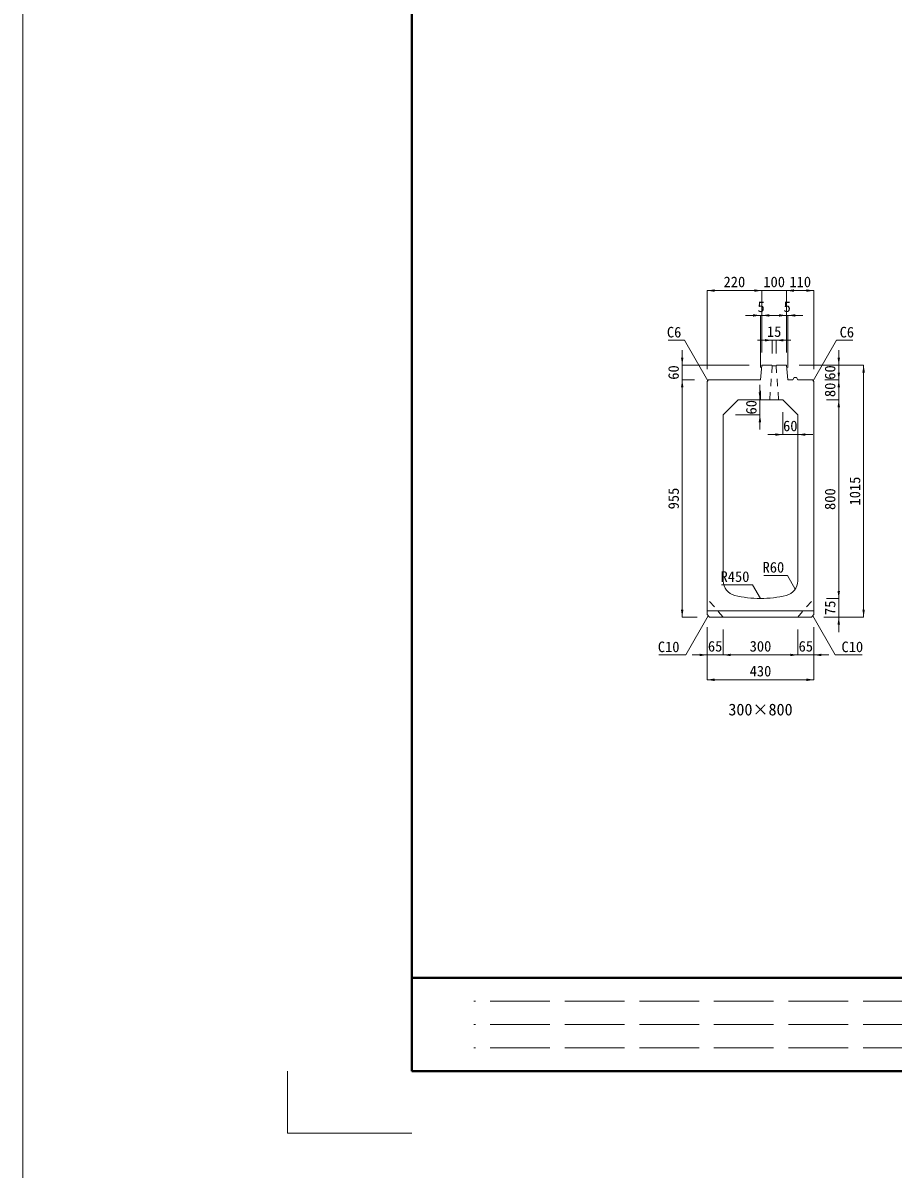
# Model space of a CAD drawing. Units: millimetres at full size, sheet at 1:40. Extents: x -1934 to 44546, y -100881 to -70395.
# Drawn here: x -1934 to 1568, y -80776 to -76160 of the extents above; entities that cross this region are included whole.
import ezdxf
from ezdxf.enums import TextEntityAlignment as Align

# ---------------------------------------------------------------- set-up
doc = ezdxf.new("R2010")
doc.units = ezdxf.units.MM
doc.header["$LTSCALE"] = 40
for name, pattern in [('CHAIN_DOUBLE_DASH', [23.5, 12, -1.5, 3.5, -1.5, 3.5, -1.5]), ('DASHED', [7.5, 6, -1.5]), ('USER1', [1.35, 0.75, -0.6]), ('USER2', [1.35, 0.75, -0.6])]:
    doc.linetypes.add(name, pattern=pattern)
for name, color, linetype, lineweight in [('0_2', 7, 'Continuous', 13), ('Defpoints_3', 7, 'Continuous', 13), ('図枠', 7, 'Continuous', 5), ('寸法線', 7, 'Continuous', 9), ('引出線', 4, 'Continuous', 9), ('排水孔', 30, 'USER2', 9), ('本体', 2, 'Continuous', 13), ('補助線', 8, 'CHAIN_DOUBLE_DASH', 5)]:
    doc.layers.add(name, color=color, linetype=linetype, lineweight=lineweight)
doc.styles.add('ＭＳ ゴシック', font='')
doc.styles.get('ＭＳ ゴシック').set_extended_font_data('MS Gothic')

# ---------------------------------------------------------------- blocks, each defined once
blk = doc.blocks.new('filled_arrow')
at = {"color": 0, "linetype": 'Continuous', "lineweight": -2}
blk.add_solid([(7.5, 1.25), (0, 0), (7.5, -1.25)], dxfattribs=at)

msp = doc.modelspace()

# ---------------------------------------------------------------- linework, layer by layer
at = {"layer": '0_2', "color": 1}
msp.add_line((-1933.8, -70395.21), (-1933.8, -100881.49), dxfattribs=at)
at = {"layer": 'Defpoints_3'}
for p, q in [((-869.13, -80381.16), (-869.13, -80631.16)), ((-869.13, -80631.16), (-369.13, -80631.16))]:
    msp.add_line(p, q, dxfattribs=at)
at = {"layer": '図枠', "lineweight": 40}
for p, q in [((-369.13, -80381.16), (-369.13, -73456.16)), ((-369.13, -80006.16), (9380.87, -80006.16)), ((-369.13, -80381.16), (9380.87, -80381.16))]:
    msp.add_line(p, q, dxfattribs=at)
at = {"layer": '図枠', "linetype": 'DASHED', "lineweight": 9}
for p, q in [((3787.12, -80099.91), (-119.13, -80099.91)), ((3787.12, -80193.66), (-119.13, -80193.66)), ((3787.12, -80287.41), (-119.13, -80287.41))]:
    msp.add_line(p, q, dxfattribs=at)
at = {"layer": '寸法線', "lineweight": 13}
for p, q in [((819.31, -77238.24), (1039.31, -77238.24)), ((819.31, -77554.16), (819.31, -77238.24)), ((979.31, -77238.24), (1199.31, -77238.24)), ((1039.31, -77488.16), (1039.31, -77238.24)), ((1039.31, -77488.16), (1039.31, -77238.24)), ((1249.31, -77238.24), (1139.31, -77238.24)), ((1139.31, -77488.16), (1139.31, -77238.24)), ((1139.31, -77488.16), (1139.31, -77238.24)), ((1249.31, -77554.16), (1249.31, -77238.24)), ((974.31, -77338.24), (1099.31, -77338.24)), ((1034.31, -77548.16), (1034.31, -77338.24)), ((1039.31, -77488.16), (1039.31, -77338.24)), ((1079.31, -77338.24), (1204.31, -77338.24)), ((1139.31, -77488.16), (1139.31, -77338.24)), ((1144.31, -77548.16), (1144.31, -77338.24)), ((1156.81, -77438.29), (1021.81, -77438.29)), ((1081.81, -77491.16), (1081.81, -77438.29)), ((1096.81, -77491.16), (1096.81, -77438.29)), ((719.31, -77658.16), (719.31, -77478.16)), ((1349.31, -77658.16), (1349.31, -77478.16)), ((989.31, -77538.16), (719.31, -77538.16)), ((1189.31, -77538.16), (1449.31, -77538.16)), ((1189.31, -77538.16), (1349.31, -77538.16)), ((1349.31, -77738.16), (1349.31, -77538.16)), ((1449.31, -77538.16), (1449.31, -78553.16)), ((719.31, -78553.16), (719.31, -77598.16)), ((769.31, -77598.16), (719.31, -77598.16)), ((769.31, -77598.16), (719.31, -77598.16)), ((1032.04, -77618.16), (1032.04, -77798.16)), ((1293.31, -77598.16), (1349.31, -77598.16)), ((1293.31, -77598.16), (1349.31, -77598.16)), ((994.31, -77678.16), (1032.04, -77678.16)), ((1299.31, -77678.16), (1349.31, -77678.16)), ((1299.31, -77678.16), (1349.31, -77678.16)), ((1349.31, -77678.16), (1349.31, -78478.16)), ((934.31, -77738.16), (1032.04, -77738.16)), ((1124.31, -77728.16), (1124.31, -77818.16)), ((1064.31, -77818.16), (1244.31, -77818.16)), ((1184.31, -77788.16), (1184.31, -77818.16)), ((1349.31, -78418.16), (1349.31, -78613.16)), ((1299.31, -78478.16), (1349.31, -78478.16)), ((1299.31, -78478.16), (1349.31, -78478.16)), ((779.31, -78553.16), (719.31, -78553.16)), ((1289.31, -78553.16), (1349.31, -78553.16)), ((1289.31, -78553.16), (1449.31, -78553.16)), ((819.31, -78593.16), (819.31, -78705.58)), ((819.31, -78593.16), (819.31, -78805.58)), ((1249.31, -78593.16), (1249.31, -78705.58)), ((1249.31, -78593.16), (1249.31, -78805.58)), ((884.31, -78603.16), (884.31, -78705.58)), ((884.31, -78603.16), (884.31, -78705.58)), ((1184.31, -78603.16), (1184.31, -78705.58)), ((1184.31, -78603.16), (1184.31, -78705.58)), ((759.31, -78705.58), (944.31, -78705.58)), ((884.31, -78705.58), (1184.31, -78705.58)), ((1124.31, -78705.58), (1309.31, -78705.58)), ((819.31, -78805.58), (1249.31, -78805.58))]:
    msp.add_line(p, q, dxfattribs=at)
at = {"layer": '引出線'}
for points in [[(822.31, -77601.16), (728.28, -77438.29), (662.78, -77438.29)], [(1246.31, -77601.16), (1340.35, -77438.29), (1405.85, -77438.29)], [(1174.44, -78440.62), (1142.41, -78385.15), (1047.22, -78385.15)], [(1034.31, -78478.16), (1002.29, -78422.69), (877.86, -78422.69)], [(824.31, -78548.16), (733.43, -78705.58), (625.28, -78705.58)], [(1244.31, -78548.16), (1335.2, -78705.58), (1443.35, -78705.58)]]:
    msp.add_lwpolyline(points, dxfattribs=at)
at = {"layer": '排水孔'}
for p, q in [((1071.31, -77677.16), (1081.81, -77541.16)), ((1107.31, -77677.16), (1096.81, -77541.16))]:
    msp.add_line(p, q, dxfattribs=at)
at = {"layer": '本体'}
for p, q in [((1034.31, -77598.16), (1039.31, -77538.16)), ((1079.31, -77538.16), (1039.31, -77538.16)), ((1079.31, -77538.16), (1081.81, -77541.16)), ((1081.81, -77541.16), (1096.81, -77541.16)), ((1099.31, -77538.16), (1096.81, -77541.16)), ((1139.31, -77538.16), (1099.31, -77538.16)), ((1144.31, -77598.16), (1139.31, -77538.16)), ((819.31, -77604.16), (825.31, -77598.16)), ((819.31, -77604.16), (819.31, -78543.16)), ((825.31, -77598.16), (1034.31, -77598.16)), ((1144.31, -77598.16), (1164.31, -77598.16)), ((1164.31, -77598.16), (1169.31, -77588.16)), ((1169.31, -77588.16), (1179.31, -77588.16)), ((1179.31, -77588.16), (1184.31, -77598.16)), ((1184.31, -77598.16), (1243.31, -77598.16)), ((1243.31, -77598.16), (1249.31, -77604.16)), ((1249.31, -77604.16), (1249.31, -78543.16)), ((884.31, -77738.16), (944.31, -77678.16)), ((944.31, -77678.16), (1124.31, -77678.16)), ((1124.31, -77678.16), (1184.31, -77738.16)), ((884.31, -77738.16), (884.31, -78407.64)), ((1184.31, -77738.16), (1184.31, -78407.64)), ((819.31, -78543.16), (829.31, -78553.16)), ((829.31, -78553.16), (1239.31, -78553.16)), ((1239.31, -78553.16), (1249.31, -78543.16))]:
    msp.add_line(p, q, dxfattribs=at)
at = {"layer": '本体', "linetype": 'USER1', "lineweight": 9}
for p, q in [((884.31, -78553.16), (819.31, -78478.16)), ((1184.31, -78553.16), (1249.31, -78478.16))]:
    msp.add_line(p, q, dxfattribs=at)
at = {"layer": '本体', "lineweight": 9}
msp.add_line((819.31, -78528.16), (1249.31, -78528.16), dxfattribs=at)
at = {"layer": '本体'}
for centre, radius, start, end in [((944.31, -78407.64), 60, 180, 256.65764), ((1124.31, -78407.64), 60, 283.34236, 0), ((1034.31, -78028.16), 450, 256.65764, 283.34236)]:
    msp.add_arc(centre, radius, start, end, dxfattribs=at)
at = {"layer": '補助線', "linetype": 'Continuous', "lineweight": 13}
msp.add_line((1034.31, -77678.16), (1034.31, -77642.61), dxfattribs=at)

# ---------------------------------------------------------------- block references
at = {"layer": '寸法線', "lineweight": 13, "xscale": 4, "yscale": 4}
for p in [(819.31, -77238.24), (1139.31, -77238.24), (1139.31, -77238.24), (1039.31, -77338.24), (1144.31, -77338.24), (1096.81, -77438.29), (1184.31, -77818.16), (884.31, -78705.58), (884.31, -78705.58), (1249.31, -78705.58), (819.31, -78805.58)]:
    msp.add_blockref('filled_arrow', p, dxfattribs=at)
for p, rotation in [((1039.31, -77238.24), 180), ((1039.31, -77238.24), 180), ((1249.31, -77238.24), 180), ((1034.31, -77338.24), 180), ((1139.31, -77338.24), 180), ((1081.81, -77438.29), 180), ((719.31, -77538.16), 90), ((1349.31, -77538.16), 90), ((1449.31, -77538.16), 270), ((1349.31, -77598.16), 90), ((719.31, -77598.16), 270), ((719.31, -77598.16), 270), ((1349.31, -77598.16), 270), ((1032.04, -77678.16), 90), ((1349.31, -77678.16), 270), ((1349.31, -77678.16), 270), ((1032.04, -77738.16), 270), ((1124.31, -77818.16), 180), ((1349.31, -78478.16), 90), ((1349.31, -78478.16), 90), ((719.31, -78553.16), 90), ((1349.31, -78553.16), 270), ((1449.31, -78553.16), 90), ((819.31, -78705.58), 180), ((1184.31, -78705.58), 180), ((1184.31, -78705.58), 180), ((1249.31, -78805.58), 180)]:
    msp.add_blockref('filled_arrow', p, dxfattribs=dict(at, rotation=rotation))
at = {"layer": '引出線'}
for p, xscale, yscale, rotation in [((822.31, -77601.16), 0.16, 0.16, 120), ((1246.31, -77601.16), 0.16, 0.16, 60), ((1174.44, -78440.62), 0.133, 0.133, 120), ((1034.31, -78478.16), 0.133, 0.133, 120), ((824.31, -78548.16), 0.16, 0.16, 240), ((1244.31, -78548.16), 0.16, 0.16, 300)]:
    msp.add_blockref('filled_arrow', p, dxfattribs=dict(at, xscale=xscale, yscale=yscale, rotation=rotation))

# ---------------------------------------------------------------- texts
at = {"layer": '0_2', "style": 'ＭＳ ゴシック'}
msp.add_text('300×800', height=47.47, dxfattribs=at).set_placement((1034.32, -78925.37), align=Align.MIDDLE_CENTER)
at = {"layer": '寸法線', "style": 'ＭＳ ゴシック'}
for s, p in [('220', (929.31, -77203.24)), ('100', (1089.31, -77203.24)), ('110', (1194.31, -77203.24)), ('5', (1036.81, -77303.24)), ('5', (1141.81, -77303.24)), ('15', (1089.31, -77403.29)), ('60', (1154.31, -77783.16)), ('65', (851.81, -78670.58)), ('300', (1034.31, -78670.58)), ('65', (1216.81, -78670.58)), ('430', (1034.31, -78770.58))]:
    msp.add_text(s, height=42.72, dxfattribs=at).set_placement(p, align=Align.MIDDLE_CENTER)
for s, p in [('60', (684.31, -77568.16)), ('60', (1314.31, -77568.16)), ('80', (1314.31, -77638.16)), ('60', (997.04, -77708.16)), ('1015', (1414.31, -78045.66)), ('955', (684.31, -78075.66)), ('800', (1314.31, -78078.16)), ('75', (1314.31, -78515.66))]:
    msp.add_text(s, height=42.72, rotation=90, dxfattribs=at).set_placement(p, align=Align.MIDDLE_CENTER)
at = {"layer": '引出線', "style": 'ＭＳ ゴシック'}
for s, p in [('C6', (715.78, -77384.29)), ('R450', (989.79, -78368.69)), ('R60', (1129.91, -78331.15)), ('C10', (708.43, -78651.58))]:
    msp.add_text(s, height=42.72, dxfattribs=at).set_placement(p, align=Align.TOP_RIGHT)
for s, p in [('C6', (1352.85, -77384.29)), ('C10', (1360.2, -78651.58))]:
    msp.add_text(s, height=42.72, dxfattribs=at).set_placement(p, align=Align.TOP_LEFT)

doc.saveas('drawing.dxf')
